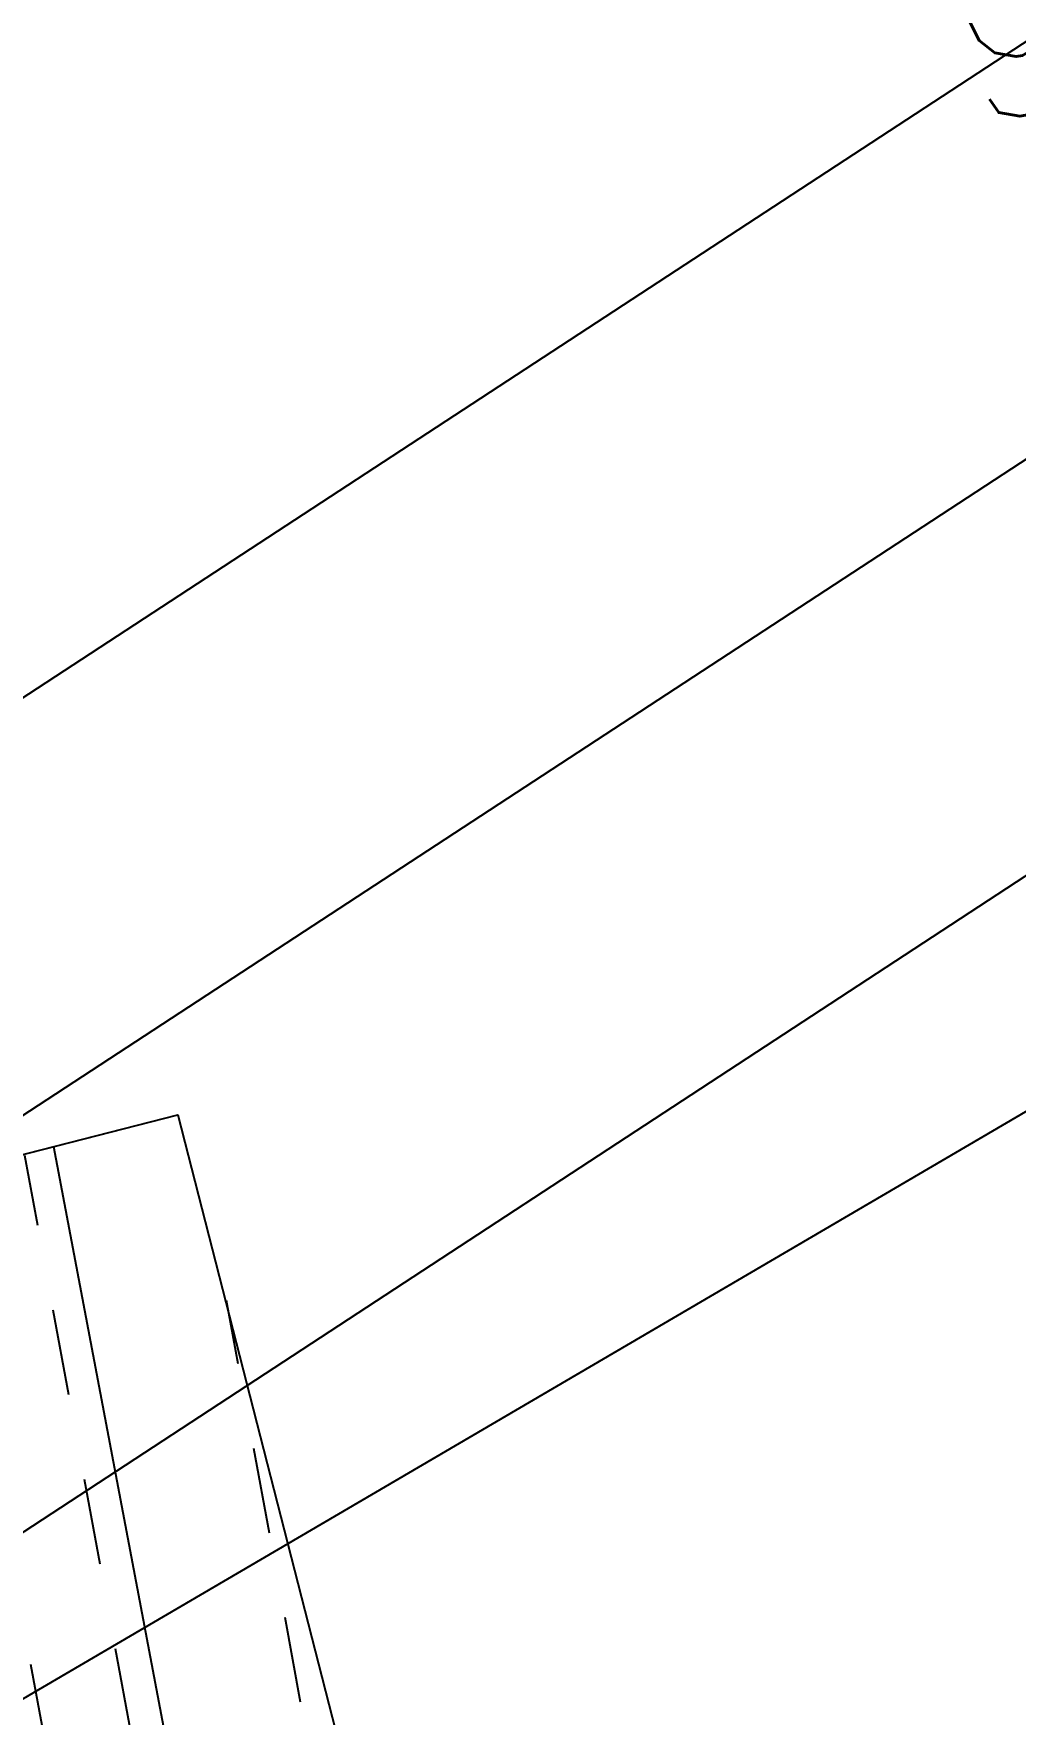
# Model space of a CAD drawing. Extents: x -2313930 to 3286427, y -3858277 to 2572692.
# Drawn here: x 4209.5 to 4423.3, y 7040.4 to 7406.7 of the extents above; entities that cross this region are included whole.
import ezdxf
from ezdxf.enums import TextEntityAlignment as Align
from ezdxf.lldxf.tags import DXFTag

# ---------------------------------------------------------------- set-up
doc = ezdxf.new("R2010")
doc.units = 0
doc.layers.add('_GAZELEC-RESERVATION 2', color=132, linetype='Continuous', lineweight=18)
doc.layers.add('Fond topo - P', color=252, linetype='Continuous', lineweight=50)
for name, color, linetype, plot in [('Fond topo - N', 252, 'Continuous', False), ('Fond topo - NCACHE', 252, 'Continuous', False), ('Fond topo - ZCACHE', 252, 'Continuous', False)]:
    doc.layers.add(name, color=color, linetype=linetype, plot=plot)
for name, color, linetype in [('Fond topo - Z_500', 252, 'Continuous'), ('prlm-VRD', 2, 'Continuous'), ('SA - bât E', 252, 'Continuous'), ('SA - clôture', 252, 'DIVISE2'), ('SA - EBC', 252, 'Continuous'), ('SA - enrobé', 252, 'Continuous'), ('SA - EP-réso', 252, 'EP'), ('SA - EU-réso', 252, 'EU'), ('SA - GAZ-réso', 252, 'Texte-GAZ'), ('SA - limite revêtement', 252, 'Continuous'), ('SA - platelage bois', 252, 'Continuous')]:
    doc.layers.add(name, color=color, linetype=linetype)
doc.styles.add('Lignes', font='arial.ttf', dxfattribs={"height": 0.35})
doc.styles.add('SIMPLEX', font='simplex_.ttf', dxfattribs={"height": 1.25})
tags = doc.linetypes.add('DIVISE2', pattern=[15.874999761581421, 6.349999904632568, -3.174999952316284, 0, -3.174999952316284, 0, -3.174999952316284]).pattern_tags.tags
tags[14:15] = [DXFTag(74, 4), DXFTag(75, 0), DXFTag(340, '0'), DXFTag(46, 0.0), DXFTag(50, 0.0), DXFTag(44, 0.0), DXFTag(45, 0.0)]
tags[12:13] = [DXFTag(74, 4), DXFTag(75, 0), DXFTag(340, '0'), DXFTag(46, 0.0), DXFTag(50, 0.0), DXFTag(44, 0.0), DXFTag(45, 0.0)]
tags[10:11] = [DXFTag(74, 4), DXFTag(75, 0), DXFTag(340, '0'), DXFTag(46, 0.0), DXFTag(50, 0.0), DXFTag(44, 0.0), DXFTag(45, 0.0)]
tags[8:9] = [DXFTag(74, 4), DXFTag(75, 0), DXFTag(340, '0'), DXFTag(46, 0.0), DXFTag(50, 0.0), DXFTag(44, 0.0), DXFTag(45, 0.0)]
tags[6:7] = [DXFTag(74, 4), DXFTag(75, 0), DXFTag(340, '0'), DXFTag(46, 0.0), DXFTag(50, 0.0), DXFTag(44, 0.0), DXFTag(45, 0.0)]
tags[4:5] = [DXFTag(74, 4), DXFTag(75, 0), DXFTag(340, '0'), DXFTag(46, 0.0), DXFTag(50, 0.0), DXFTag(44, 0.0), DXFTag(45, 0.0)]
tags = doc.linetypes.add('EP', pattern='A,5,-0.25,["EP",Lignes,S=1,R=0,X=0,Y=-0.18],-1.25', length=6.5).pattern_tags.tags
tags[15:16] = [DXFTag(74, 4), DXFTag(75, 0), DXFTag(340, '0'), DXFTag(46, 0.0), DXFTag(50, 0.0), DXFTag(44, 0.0), DXFTag(45, 0.0)]
tags[4:5] = [DXFTag(74, 4), DXFTag(75, 0), DXFTag(340, '0'), DXFTag(46, 0.0), DXFTag(50, 0.0), DXFTag(44, 0.0), DXFTag(45, 0.0)]
tags = doc.linetypes.add('EU', pattern='A,5,-0.25,["EU",Lignes,S=1,R=0,X=0,Y=-0.18],-1.25', length=6.5).pattern_tags.tags
tags[15:16] = [DXFTag(74, 4), DXFTag(75, 0), DXFTag(340, '0'), DXFTag(46, 0.0), DXFTag(50, 0.0), DXFTag(44, 0.0), DXFTag(45, 0.0)]
tags[4:5] = [DXFTag(74, 4), DXFTag(75, 0), DXFTag(340, '0'), DXFTag(46, 0.0), DXFTag(50, 0.0), DXFTag(44, 0.0), DXFTag(45, 0.0)]
tags = doc.linetypes.add('Texte-GAZ', pattern='A,5,-0.25,["GAZ",Lignes,S=1,R=0,X=0,Y=-0.18],-1.25', length=6.5).pattern_tags.tags
tags[15:16] = [DXFTag(74, 4), DXFTag(75, 0), DXFTag(340, '0'), DXFTag(46, 0.0), DXFTag(50, 0.0), DXFTag(44, 0.0), DXFTag(45, 0.0)]
tags[4:5] = [DXFTag(74, 4), DXFTag(75, 0), DXFTag(340, '0'), DXFTag(46, 0.0), DXFTag(50, 0.0), DXFTag(44, 0.0), DXFTag(45, 0.0)]

# ---------------------------------------------------------------- blocks, each defined once
blk = doc.blocks.new('PTOPO')
at = {"layer": 'Fond topo - NCACHE', "style": 'SIMPLEX'}
blk.add_attdef('MAT', text='', height=0.34, dxfattribs=at).set_placement((0.09999999986030161, -0.09999999962747097), align=Align.TOP_LEFT)
at = {"layer": 'Fond topo - ZCACHE', "style": 'SIMPLEX'}
blk.add_attdef('ALT', (0.09999999986030161, 0.09999999962747097), '', height=0.34, dxfattribs=at)
blk = doc.blocks.new('A$C1F970F0F')
at = {"layer": 'SA - bât E'}
h = blk.add_hatch(dxfattribs=at)
h.set_pattern_fill('ARDOISES4', color=256, scale=40.00000059999999, angle=-255.523604463151, style=0, pattern_type=2)
h.set_pattern_definition([(194.476395536849, (-277130161.1279894, -473864756.7787022), (-28.73078359319865, -48.72927426220082), [20.00000029999999, -20.00000029999999]), (194.476395536849, (-277130161.5279592, -473864755.2295011), (-28.73078359319865, -48.72927426220082), [20.00000029999999, -20.00000029999999]), (104.476395536849, (-277130180.4930039, -473864761.7783249), (-48.72927426220082, 28.73078359319865), [19.20000028799999, -20.800000312]), (104.476395536849, (-277130185.6926115, -473864741.6387098), (-48.72927426220082, 28.73078359319865), [19.20000028799999, -20.800000312]), (194.476395536849, (-277130185.2926416, -473864743.187911), (-28.73078359319865, -48.72927426220082), [20.00000029999999, -20.00000029999999]), (194.476395536849, (-277130185.6926115, -473864741.6387098), (-28.73078359319865, -48.72927426220082), [20.00000029999999, -20.00000029999999]), (104.476395536849, (-277130161.5279592, -473864755.2295011), (-48.72927426220082, 28.73078359319865), [38.40000057599999, -1.600000023999999])])
h.paths.add_polyline_path([(3894.158409256344, 7295.289658477819), (3891.059177244926, 7299.911205017861, -0.1009790743820487), (3887.328715366899, 7311.949404441553), (3885.834567499327, 7312.28027791657, -0.08124378257747558), (3871.112975300595, 7318.43376797852), (3883.411952209948, 7337.280680041151)])
h.paths.add_polyline_path([(4263.871506176062, 5850.661861870922), (4268.222820446937, 5833.659408768248), (4392.311239579913, 5348.792681197093), (4403.412384314286, 5305.415742579001, 0.2295057473976553), (4400.983939670979, 5278.034961560322), (4401.344410907905, 5277.127972714791, 0.1186542678047768), (4387.550162488463, 5258.559841698173), (4271.773479733791, 5322.631894884073), (4144.459658157512, 5820.101655121211)])
h.paths.add_polyline_path([(3792.020507308443, 7197.232727822652), (3871.112975300595, 7318.43376797852, 0.08904084685957374), (3887.328715280253, 7311.949403984024), (3887.44042460756, 7310.979822037581, 0.1379492769130424), (3894.158409256344, 7295.289658477819), (4037.027645911516, 6737.038213737584), (3917.615797761254, 6706.478006918029)])
h.paths.add_polyline_path([(4400.348076652384, 5279.880236559031), (4400.073294571393, 5280.816753393781), (4399.827639263816, 5281.761328394186), (4399.611346335195, 5282.713056554491), (4399.42462328581, 5283.671024731639), (4399.267648715508, 5284.634314829057), (4399.1405736554, 5285.60200307053), (4399.043519580353, 5286.57316189319), (4398.976579661655, 5287.546859805075), (4398.939818147234, 5288.522163493044), (4398.933270155778, 5289.498137861768), (4398.956942096114, 5290.473846996965, -0.03097544094256945), (4399.352940402355, 5294.355344840445), (4399.526792909746, 5295.31573225471), (4399.730296349298, 5296.270276831204), (4399.963255464456, 5297.218063026687), (4400.225446800973, 5298.158182438927), (4400.516619244183, 5299.089733515376), (4400.836493318109, 5300.01182310771), (4403.412384314286, 5305.415742579001), (4419.999717337565, 5240.601911349615), (4387.550162488463, 5258.559841698173, -0.1108113214576719), (4400.184786791218, 5276.129359993643), (4401.344411004957, 5277.127972601624), (4400.983939670979, 5278.034961560322), (4400.651722044839, 5278.952676322647)])
at = {"layer": 'SA - EBC'}
h = blk.add_hatch(dxfattribs=at)
h.set_pattern_fill('_USER', color=256, scale=74.99999999999999, angle=-325.7236014113932, style=0, pattern_type=0)
h.set_pattern_definition([(34.27639858860678, (-277130161.1279894, -473864756.7787022), (-42.238928459823, 61.97477650275113), [])])
edge = h.paths.add_edge_path()
edge.add_line((5801.470568619522, -3162.013069131843), (4083.559282644929, -3271.123614088357))
edge.add_line((4083.559282644929, -3271.123614088356), (4014.481307725509, -3717.332461968055))
edge.add_line((4014.48130772551, -3717.332461968055), (3135.517961824245, -3810.19300101904))
edge.add_line((3135.517961824245, -3810.19300101904), (2274.245008604417, -3693.648081323564))
edge.add_line((2274.245008604417, -3693.648081323564), (1554.636776175834, -3420.099318784944))
edge.add_arc((2508.775769578408, -2315.674454232369), 1459.498372788833, 157.1868533427094, 229.1754823893534, ccw=False)
edge.add_arc((1966.013830892235, -2087.371785851423), 870.6752834691503, 94.3015183869224, 157.1868533106914, ccw=False)
edge.add_line((1900.708697991695, -1219.149067345796), (2859.239020416566, -1223.495634912559))
edge.add_arc((3100.860739749298, 1265.329539486049), 2500.526305395239, 264.4549516394795, 302.9422754293212)
edge.add_arc((4209.331858878893, -445.3369775435177), 462.1229708170858, 302.9422754305585, 376.8336969250394)
edge.add_arc((2214.122706379954, -1049.006753214115), 2546.655714682971, 16.8336969158998, 38.14703645440247)
edge.add_arc((3041.32627014761, -399.2990096244524), 1494.806919462396, 38.14703657403813, 72.97328584086019)
edge.add_line((3479.031970107599, 1029.988031775616), (2182.437305702805, 1414.38613606858))
edge.add_line((2182.437305702805, 1414.38613606858), (1056.590900019184, 1822.819186472099))
edge.add_arc((1766.412018482452, 3779.442320525911), 2081.398594438606, 212.7495497786225, 250.0603089288685, ccw=False)
edge.add_line((15.86575126143373, 2653.472571668582), (-104.0907319930869, 3091.26353710603))
edge.add_line((-104.0907319930869, 3091.26353710603), (-169.6986146466322, 3639.54836895815))
edge.add_line((-169.6986146466322, 3639.548368958149), (-35.58090533515337, 6158.014854826562))
edge.add_arc((-194.3533792400212, 7143.826589584332), 998.5156357593988, 279.1493507374978, 373.962283499627)
edge.add_arc((2392.201579171132, 7786.918955579627), 1666.786287877102, 172.6269749467245, 193.9622835974407, ccw=False)
edge.add_arc((-45.50651600643437, 8102.354993671941), 791.2455775503726, -7.373025019439765, 16.43829965925021)
edge.add_line((713.3969204091394, 8326.263765657093), (486.7428317772967, 9142.81155059313))
edge.add_line((486.7428317772967, 9142.811550593131), (1338.845530021721, 9564.23852196786))
edge.add_line((1338.845530021721, 9564.23852196786), (1632.623584095551, 8945.24637913095))
edge.add_line((1632.623584095551, 8945.246379130947), (1394.029444699765, 8829.874494032001))
edge.add_line((1394.029444699765, 8829.874494032001), (1731.997733793977, 8131.230781666551))
edge.add_arc((1233.216649704336, 7889.945865525577), 554.0766919865823, -19.640967550384175, 25.815335324856676, ccw=False)
edge.add_line((1755.055695752756, 7703.706797235046), (1558.214479468655, 6807.520788570679))
edge.add_line((1558.214479468655, 6807.52078857068), (1570.021725572625, 6609.158708993335))
edge.add_line((1570.021725572625, 6609.158708993335), (1852.913141606868, 5734.125706863067))
edge.add_line((1852.913141606869, 5734.125706863067), (2726.748207475315, 4020.986816292172))
edge.add_line((2726.748207475315, 4020.986816292172), (3802.352916265851, 4004.947770972833))
edge.add_arc((8355.58168857983, 5950.706307988518), 4951.552134169374, 203.138762427905, 230.8301436200186)
edge.add_arc((13583.66465597079, 12367.85935474512), 13228.79229856088, 230.8301435441083, 233.1638398044412)
edge.add_line((5652.622255943647, 1780.153648245416), (4998.697813068342, 1820.441475819727))
edge.add_line((4998.697813068342, 1820.441475819727), (4863.841220233488, 767.0816613875431))
edge.add_line((4863.841220233488, 767.0816613875434), (5595.355488733695, 631.185878681516))
edge.add_line((5595.355488733695, 631.1858786815158), (5852.747939948536, -2020.707044821664))
edge.add_line((5852.747939948536, -2020.707044821665), (5881.394298709887, -2966.563612924887))
edge.add_line((5881.394298709887, -2966.563612924887), (5801.470568619523, -3162.013069131842))
at = {"layer": 'SA - platelage bois'}
h = blk.add_hatch(dxfattribs=at)
h.set_pattern_fill('PASSERELLE', color=256, scale=150, angle=-79.57359988551433, style=0, pattern_type=2)
h.set_pattern_definition([(280.4264001144857, (-277130161.1279894, -473864756.7787022), (55.32121061969438, 10.17969329456503), []), (280.4264001144857, (-277130142.6875859, -473864753.3854711), (55.32121061969438, 10.17969329456503), [18.75, -18.75]), (280.4264001144857, (-277130124.2471823, -473864749.99224), (55.32121061969438, 10.17969329456503), [18.75, -18.75])])
edge = h.paths.add_edge_path()
edge.add_line((3907.529057229826, 7249.205727388453), (4246.586033064704, 7336.041014818704))
edge.add_line((4246.586033064704, 7336.041014818704), (4370.636443781646, 6851.673906558578))
edge.add_line((4370.636443781646, 6851.673906558578), (4030.50573531516, 6764.052113881562))
at = {"layer": 'SA - clôture', "ltscale": 0.1000000014901161, "elevation": 9.999999999999998e-08, "flags": 128}
blk.add_lwpolyline([(3907.529057229826, 7249.205727388453), (4246.586033064704, 7336.041014818704), (4370.636443781646, 6851.673906558578), (4030.50573531516, 6764.052113881562)], dxfattribs=at)
at = {"layer": 'SA - enrobé'}
blk.add_lwpolyline([(4572.7933101014, 3159.23374594263), (4745.451040933751, 3782.601481191716), (5182.819084195959, 4256.725821957445), (5028.919096496217, 4115.09090593608), (5423.820175246574, 4792.584718821037), (5573.060647031216, 5059.790860066629), (5549.704713631224, 5120.186770526081), (5803.092219407483, 5177.870389379837), (5807.318864423568, 5377.280329340969), (5799.350780085459, 5718.50251793292), (5785.189330433392, 5902.991649687282), (5769.331107394724, 6051.258446360378), (5746.392111374062, 6220.651641043311), (5725.320631442495, 6347.422468146419), (5699.451703566814, 6476.063051969894), (5666.25612421492, 6616.027258444615), (5619.663738791809, 6787.760315419366), (5577.685094646538, 6928.055868523123), (5474.990457363971, 7226.701774622104), (5414.409868809304, 7376.463123443833), (2942.037605992797, 6464.210352506944), (5208.721516685753, 7792.41077509116)], dxfattribs=at)
at = {"layer": 'SA - EP-réso', "ltscale": 0.75, "elevation": 9.999999999999998e-08, "flags": 128}
blk.add_lwpolyline([(3912.666681420116, 7230.581665167419), (5404.192172783597, 8206.715163996569)], dxfattribs=at)
at = {"layer": 'SA - EU-réso', "ltscale": 0.75, "elevation": 9.999999999999998e-08, "flags": 128}
blk.add_lwpolyline([(3919.467424094437, 7144.002425751642), (5410.992915480795, 8120.135924576459)], dxfattribs=at)
at = {"layer": 'SA - GAZ-réso', "ltscale": 0.75, "elevation": 9.999999999999998e-08, "flags": 128}
blk.add_lwpolyline([(3937.753347925169, 7064.93969893315), (6099.762754711684, 8481.140260751581), (7456.981142001667, 8814.392517415643), (7497.083307229105, 9121.29084679752)], dxfattribs=at)
at = {"layer": 'SA - limite revêtement', "elevation": 9.999999999999998e-08, "flags": 128}
blk.add_lwpolyline([(3907.953186125914, 7249.314350273756), (4246.586033064704, 7336.041014818704), (4370.636443781646, 6851.673906558578), (4030.50573531516, 6764.052113881562)], dxfattribs=at)
at = {"layer": 'SA - platelage bois', "elevation": 9.999999999999998e-08, "flags": 128}
blk.add_lwpolyline([(3907.529057229826, 7249.205727388453), (4246.586033064704, 7336.041014818704), (4370.636443781646, 6851.673906558578), (4030.50573531516, 6764.052113881562)], dxfattribs=at)
at = {"layer": 'Fond topo - P', "ltscale": 2}
ref = blk.add_blockref('PTOPO', (4575.763738233296, 7564.870377096866), dxfattribs=dict(at, xscale=99.99999999999994, yscale=99.99999999999994, zscale=99.99999999999994, rotation=190.0656205306617))
ref.add_attrib('MAT', '5170', dxfattribs={"layer": 'Fond topo - N', "color": 0, "ltscale": 2, "height": 33.99999999999999, "rotation": 190.0656204987762, "style": 'SIMPLEX'}).set_placement((4564.169896401396, 7572.968699847225), align=Align.TOP_LEFT)
ref.add_attrib('ALT', '186.76', (4570.359533845849, 7613.091440183282), dxfattribs={"layer": 'Fond topo - Z_500', "color": 0, "ltscale": 2, "height": 33.99999999999999, "rotation": 190.0656204987762, "style": 'SIMPLEX'})

msp = doc.modelspace()

# ---------------------------------------------------------------- linework, layer by layer
at = {"layer": '_GAZELEC-RESERVATION 2'}
msp.add_circle((486248.4803309143, -227485.9628347494), 2800178.148749841, dxfattribs=at)

# ---------------------------------------------------------------- block references
at = {"layer": 'prlm-VRD'}
msp.add_blockref('A$C1F970F0F', (-5.729869075061288, -165.0016201740946), dxfattribs=at)

doc.saveas('drawing.dxf')
